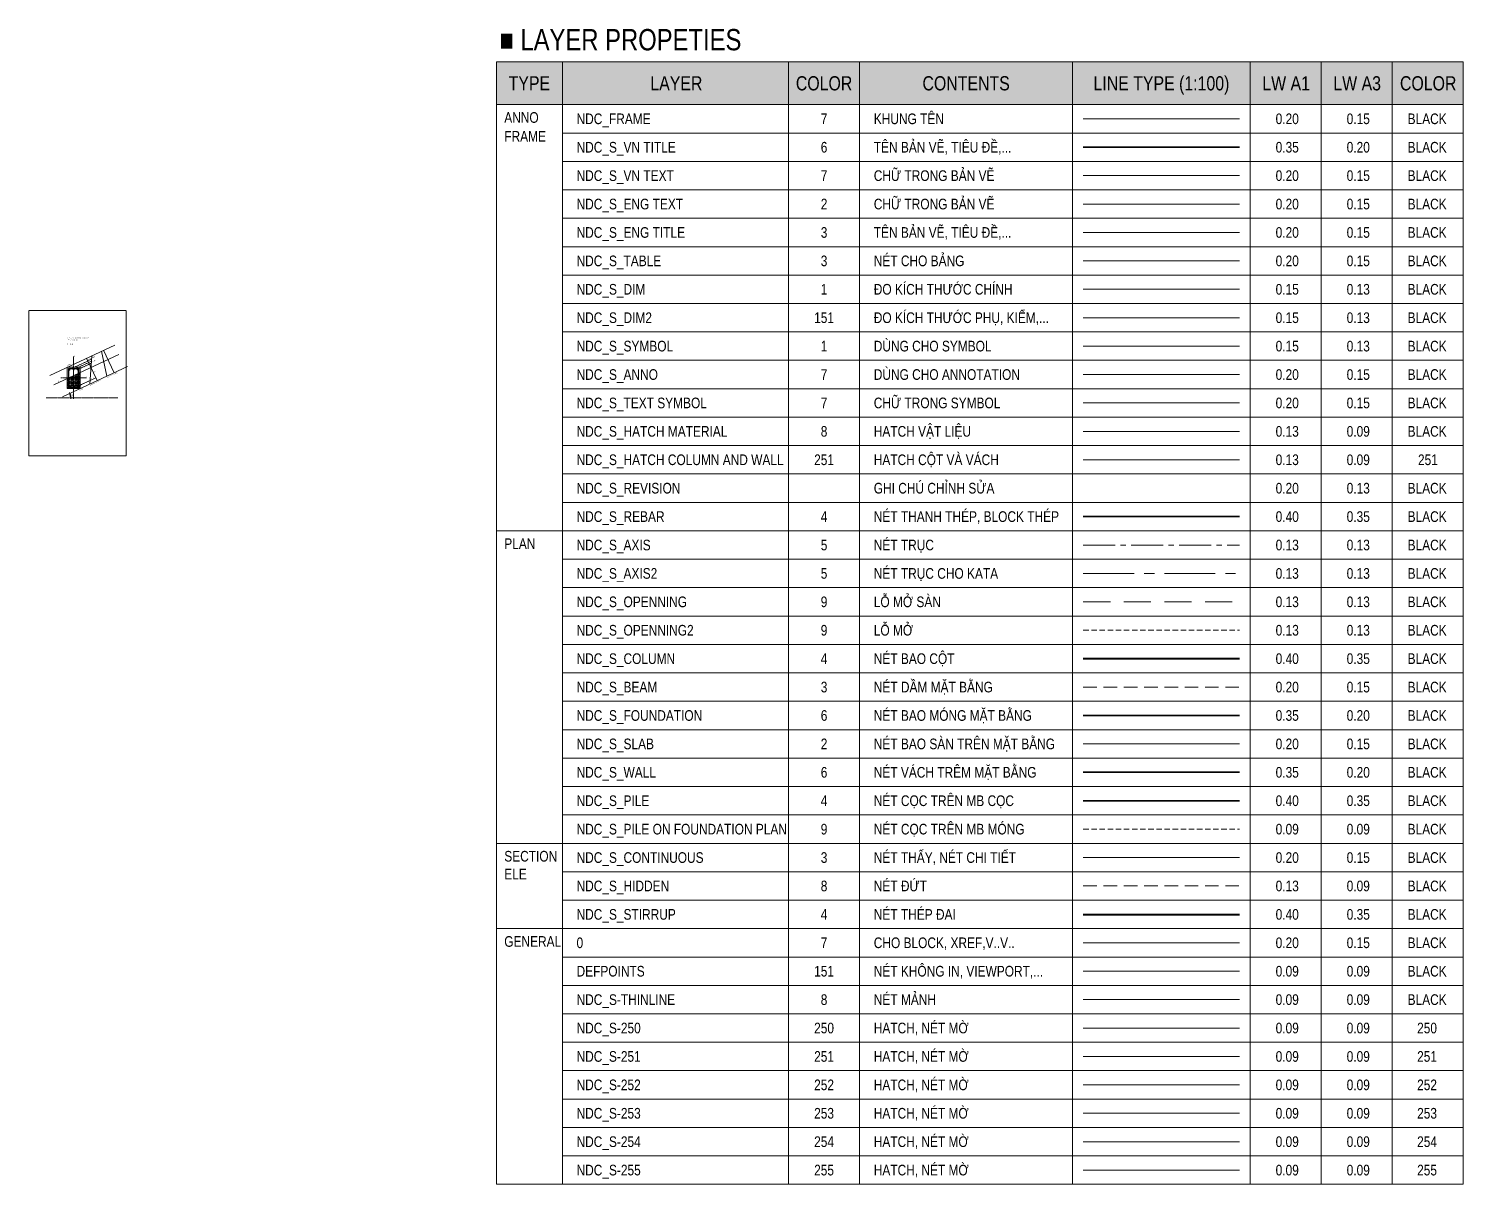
# Model space of a CAD drawing. Header units: millimetres. Extents: x -270655 to 676466, y -1281 to 105022.
# Drawn here: x -270655 to -236991, y 63340 to 90454 of the extents above; entities that cross this region are included whole.
import ezdxf
from ezdxf.enums import TextEntityAlignment as Align

# ---------------------------------------------------------------- set-up
doc = ezdxf.new("R2010")
doc.units = ezdxf.units.MM
for name, pattern in [('CENTER', [50.8, 31.75, -6.35, 6.35, -6.35]), ('CENTER2', [1.125, 0.75, -0.125, 0.125, -0.125]), ('DASHED', [19.05, 12.7, -6.35]), ('DASHED2', [9.525, 6.35, -3.175]), ('HIDDEN2', [4.7625, 3.175, -1.5875])]:
    doc.linetypes.add(name, pattern=pattern)
doc.layers.get('0').update_dxf_attribs({"lineweight": 20})
doc.layers.get('Defpoints').update_dxf_attribs({"color": 151, "lineweight": 9})
for name, color, linetype, lineweight in [('NDC_FRAME', 7, 'Continuous', 20), ('NDC_S-COLUMN', 4, 'Continuous', 40), ('NDC_S_250', 250, 'Continuous', 9), ('NDC_S_251', 251, 'Continuous', 9), ('NDC_S_252', 252, 'Continuous', 9), ('NDC_S_253', 253, 'Continuous', 9), ('NDC_S_254', 254, 'Continuous', 9), ('NDC_S_255', 255, 'Continuous', 9), ('NDC_S_ANNO', 7, 'Continuous', 20), ('NDC_S_AXIS', 5, 'CENTER2', 13), ('NDC_S_AXIS2', 5, 'CENTER', 13), ('NDC_S_BEAM', 3, 'HIDDEN2', 20), ('NDC_S_CONTINUOUS', 3, 'Continuous', 20), ('NDC_S_DIM', 1, 'Continuous', 15), ('NDC_S_DIM2', 151, 'Continuous', 15), ('NDC_S_ENG TEXT', 2, 'Continuous', 20), ('NDC_S_ENG TITLE', 3, 'Continuous', 20), ('NDC_S_FOUNDATION', 6, 'Continuous', 35), ('NDC_S_HATCH COLUMN AND WALL', 251, 'Continuous', 13), ('NDC_S_HATCH MATERIAL', 8, 'Continuous', 13), ('NDC_S_HIDDEN', 8, 'HIDDEN2', 13), ('NDC_S_LEADER', 1, 'Continuous', 15), ('NDC_S_OPENING', 9, 'DASHED2', 13), ('NDC_S_OPENING2', 9, 'DASHED', 13), ('NDC_S_PILE', 4, 'Continuous', 35), ('NDC_S_PILE ON FOUNDATION PLAN', 9, 'DASHED', 9), ('NDC_S_REBAR', 4, 'Continuous', 35), ('NDC_S_SLAB', 2, 'Continuous', 20), ('NDC_S_STIRRUP', 4, 'Continuous', 40), ('NDC_S_TEXT SYMBOL', 7, 'Continuous', 20), ('NDC_S_THIN LINE', 8, 'Continuous', 9), ('NDC_S_VN TEXT', 7, 'Continuous', 20), ('NDC_S_VN TITLE', 6, 'Continuous', 35), ('NDC_S_WALL', 6, 'Continuous', 35), ('NDC_Table', 3, 'Continuous', 20)]:
    doc.layers.add(name, color=color, linetype=linetype, lineweight=lineweight)
doc.styles.add('NDC_DIM', font='', dxfattribs={"width": 0.75})
doc.styles.add('NDC_VIE TXT', font='arial.ttf', dxfattribs={"width": 0.8})
doc.styles.get('NDC_DIM').set_extended_font_data('Dotum')
doc.dimstyles.new('NDC_dim_15', dxfattribs={"dimscale": 15, "dimtxt": 2.2, "dimasz": 1.5, "dimexe": 1.5, "dimexo": 2.5, "dimgap": 1, "dimtad": 1, "dimdec": 0, "dimzin": 0, "dimdsep": 46, "dimtxsty": 'NDC_DIM', "dimblk": 'DIMMARK', "dimcen": 0.09, "dimdle": 1.2, "dimclrd": 1, "dimclre": 1, "dimclrt": 3, "dimadec": 0, "dimazin": 0, "dimtfac": 1, "dimtdec": 0, "dimtix": 1, "dimtofl": 0, "dimtmove": 0, "dimatfit": 3, "dimfxl": 6, "dimfxlon": 1, "dimtolj": 1, "dimtzin": 0, "dimarcsym": 0})

# ---------------------------------------------------------------- blocks, each defined once
blk = doc.blocks.new('DIMMARK')
at = {"layer": 'NDC_S_DIM', "color": 1}
blk.add_line((-1.5, 0), (1, 0), dxfattribs=at)
at = {"layer": 'NDC_S_DIM', "color": 2, "const_width": 0.1}
blk.add_lwpolyline([(-0.4, -0.4), (0.4, 0.4)], dxfattribs=at)
blk = doc.blocks.new('*D331')
at = {"layer": 'Defpoints', "color": 0, "linetype": 'HIDDEN2', "transparency": 16777216}
for p in [(-268334, 82530), (-269862, 81818), (-269670, 81831), (-270242, 81796), (-268557, 81796)]:
    blk.add_point(p, dxfattribs=at)
at = {"layer": 'NDC_S_CONTINUOUS', "color": 1, "linetype": 'HIDDEN2', "lineweight": -2, "transparency": 16777216}
blk.add_arc((-269909, 81796), 241, 5.3557, 19.6443, dxfattribs=at)
at = {"layer": 'NDC_S_CONTINUOUS', "color": 1, "linetype": 'HIDDEN2', "lineweight": -2, "transparency": 16777216, "xscale": 22.5, "yscale": 22.5, "zscale": 22.5}
for p, rotation in [((-269690, 81898), 112.3221462408082), ((-269668, 81796), 272.6778537591916)]:
    blk.add_blockref('DIMMARK', p, dxfattribs=dict(at, rotation=rotation))
at = {"layer": 'NDC_S_CONTINUOUS', "color": 3, "linetype": 'HIDDEN2', "transparency": 16777216, "insert": (-269643, 81855), "char_height": 33, "attachment_point": 5, "rotation": 282.5, "style": 'NDC_DIM'}
blk.add_mtext('\\A1;25°', dxfattribs=at)

msp = doc.modelspace()

# ---------------------------------------------------------------- hatches: boundary and pattern name
at = {"layer": 'NDC_S_253'}
h = msp.add_hatch(color=256, dxfattribs=at)
h.dxf.hatch_style = 1
h.paths.add_polyline_path([(-259680.4, 89673.3), (-236990.7, 89673.3), (-236990.7, 88673.3), (-259680.4, 88673.3)])
at = {"layer": 'NDC_S_CONTINUOUS', "linetype": 'HIDDEN2'}
h = msp.add_hatch(dxfattribs=at)
h.set_pattern_fill('CROSS', color=8, scale=2)
h.paths.add_polyline_path([(-269450, 82385.7), (-269750, 82245.8), (-269750, 82010.2), (-269450, 82010.2)])

# ---------------------------------------------------------------- linework, layer by layer
msp.add_line((-245907.4, 69006.6), (-242240.7, 69006.6))
at = {"layer": 'Defpoints'}
msp.add_line((-245907.4, 68340), (-242240.7, 68340), dxfattribs=at)
at = {"layer": 'NDC_FRAME'}
for p, q in [((-259680.4, 63340), (-259680.4, 89673.3)), ((-259680.4, 89673.3), (-236990.7, 89673.3)), ((-258132, 63340), (-258132, 89673.3)), ((-252824, 63340), (-252824, 89673.3)), ((-251157.4, 63340), (-251157.4, 89673.3)), ((-246157.4, 63340), (-246157.4, 89673.3)), ((-241990.7, 63340), (-241990.7, 89673.3)), ((-241990.7, 63340), (-241990.7, 89673.3)), ((-240324, 63340), (-240324, 89673.3)), ((-238657.4, 63340), (-238657.4, 89673.3)), ((-236990.7, 63340), (-236990.7, 89673.3)), ((-245907.4, 88340), (-242240.7, 88340)), ((-258132, 84006.6), (-236990.7, 84006.6)), ((-258132, 83340), (-236990.7, 83340)), ((-258132, 82673.3), (-236990.7, 82673.3)), ((-258132, 82006.6), (-236990.7, 82006.6)), ((-258132, 81340), (-236990.7, 81340)), ((-258132, 80673.3), (-236990.7, 80673.3)), ((-258132, 80006.6), (-236990.7, 80006.6)), ((-258132, 79340), (-236990.7, 79340)), ((-259680.4, 78673.3), (-236990.7, 78673.3)), ((-258132, 78006.6), (-236990.7, 78006.6)), ((-258132, 77340), (-236990.7, 77340)), ((-258132, 76673.3), (-236990.7, 76673.3)), ((-258132, 76006.6), (-236990.7, 76006.6)), ((-258132, 75340), (-236990.7, 75340)), ((-258132, 74673.3), (-236990.7, 74673.3)), ((-258132, 74006.6), (-236990.7, 74006.6)), ((-258132, 73340), (-236990.7, 73340)), ((-258132, 72673.3), (-236990.7, 72673.3)), ((-258132, 72006.6), (-236990.7, 72006.6)), ((-259680.4, 71340), (-236990.7, 71340)), ((-258132, 70673.3), (-236990.7, 70673.3)), ((-258132, 70006.6), (-236990.7, 70006.6)), ((-259680.4, 69340), (-236990.7, 69340)), ((-258132, 68673.3), (-236990.7, 68673.3)), ((-258132, 68006.6), (-236990.7, 68006.6)), ((-258132, 67340), (-236990.7, 67340)), ((-258132, 66673.3), (-236990.7, 66673.3)), ((-258132, 66006.6), (-236990.7, 66006.6)), ((-258132, 65340), (-236990.7, 65340)), ((-258132, 64673.3), (-236990.7, 64673.3)), ((-258132, 64006.6), (-236990.7, 64006.6)), ((-259680.4, 63340), (-236990.7, 63340))]:
    msp.add_line(p, q, dxfattribs=at)
for points in [[(-259680.4, 88673.3), (-236990.7, 88673.3)], [(-258132, 88006.6), (-236990.7, 88006.6)], [(-258132, 87340), (-236990.7, 87340)], [(-258132, 86673.3), (-236990.7, 86673.3)], [(-258132, 86006.6), (-236990.7, 86006.6)], [(-258132, 85340), (-236990.7, 85340)], [(-258132, 84673.3), (-236990.7, 84673.3)]]:
    msp.add_lwpolyline(points, dxfattribs=at)
at = {"layer": 'NDC_S-COLUMN'}
msp.add_line((-245907.4, 75673.3), (-242240.7, 75673.3), dxfattribs=at)
at = {"layer": 'NDC_S_250'}
msp.add_line((-245907.4, 67006.6), (-242240.7, 67006.6), dxfattribs=at)
at = {"layer": 'NDC_S_251'}
msp.add_line((-245907.4, 66340), (-242240.7, 66340), dxfattribs=at)
at = {"layer": 'NDC_S_252'}
msp.add_line((-245907.4, 65673.3), (-242240.7, 65673.3), dxfattribs=at)
at = {"layer": 'NDC_S_253'}
msp.add_line((-245907.4, 65006.6), (-242240.7, 65006.6), dxfattribs=at)
msp.add_lwpolyline([(-259680.4, 89673.3), (-236990.7, 89673.3), (-236990.7, 88673.3), (-259680.4, 88673.3)], close=True, dxfattribs=at)
at = {"layer": 'NDC_S_254'}
msp.add_line((-245907.4, 64340), (-242240.7, 64340), dxfattribs=at)
at = {"layer": 'NDC_S_255'}
msp.add_line((-245907.4, 63673.3), (-242240.7, 63673.3), dxfattribs=at)
at = {"layer": 'NDC_S_ANNO'}
msp.add_line((-245907.4, 82340), (-242240.7, 82340), dxfattribs=at)
at = {"layer": 'NDC_S_AXIS', "ltscale": 50}
for p, q in [((-269697.5, 82457.7), (-269264.8, 82659.5)), ((-269600, 82760.2), (-269600, 81760.2)), ((-269600, 82457.7), (-269247.4, 82622.1)), ((-269502.5, 82457.7), (-269229.9, 82584.8)), ((-269900, 82260.2), (-269300, 82260.2)), ((-269502.5, 82062.7), (-269214.2, 82197.1)), ((-270242.3, 81796.4), (-268556.8, 81796.4))]:
    msp.add_line(p, q, dxfattribs=at)
at = {"layer": 'NDC_S_AXIS', "ltscale": 1000}
msp.add_line((-245907.4, 78340), (-242240.7, 78340), dxfattribs=at)
at = {"layer": 'NDC_S_AXIS2', "ltscale": 37.5}
msp.add_line((-245907.4, 77673.3), (-242240.7, 77673.3), dxfattribs=at)
at = {"layer": 'NDC_S_BEAM', "ltscale": 100}
msp.add_line((-245907.4, 75006.6), (-242240.7, 75006.6), dxfattribs=at)
at = {"layer": 'NDC_S_CONTINUOUS'}
msp.add_line((-245907.4, 71006.6), (-242240.7, 71006.6), dxfattribs=at)
at = {"layer": 'NDC_S_CONTINUOUS', "linetype": 'HIDDEN2'}
msp.add_lwpolyline([(-270654.6, 80434.4), (-268368.2, 80434.4), (-268368.2, 83843.1), (-270654.6, 83843.1)], close=True, dxfattribs=at)
at = {"layer": 'NDC_S_CONTINUOUS'}
msp.add_lwpolyline([(-269750, 82010.2), (-269450, 82010.2), (-269450, 82510.2), (-269750, 82510.2)], close=True, dxfattribs=at)
at = {"layer": 'NDC_S_CONTINUOUS', "linetype": 'HIDDEN2'}
for centre in [(-269697.5, 82457.7), (-269600, 82457.7), (-269502.5, 82457.7), (-269697.5, 82062.7), (-269600, 82062.7), (-269502.5, 82062.7)]:
    msp.add_circle(centre, 12.5, dxfattribs=at)
at = {"layer": 'NDC_S_DIM'}
msp.add_line((-245907.4, 84340), (-242240.7, 84340), dxfattribs=at)
at = {"layer": 'NDC_S_DIM2'}
msp.add_line((-245907.4, 83673.3), (-242240.7, 83673.3), dxfattribs=at)
at = {"layer": 'NDC_S_ENG TEXT'}
msp.add_line((-245907.4, 86340), (-242240.7, 86340), dxfattribs=at)
at = {"layer": 'NDC_S_ENG TITLE'}
msp.add_line((-245907.4, 85673.3), (-242240.7, 85673.3), dxfattribs=at)
at = {"layer": 'NDC_S_FOUNDATION'}
msp.add_line((-245907.4, 74340), (-242240.7, 74340), dxfattribs=at)
at = {"layer": 'NDC_S_HATCH COLUMN AND WALL'}
for p, q in [((-270161.9, 82318.1), (-268634.3, 83030.5)), ((-268943.8, 82886.1), (-268820.9, 82303.5)), ((-268895.5, 82908.6), (-268650.4, 82383)), ((-270068.4, 82097.3), (-268540.8, 82809.6)), ((-269861.9, 81818.1), (-268334.3, 82530.5)), ((-269294.3, 82722.7), (-269049.2, 82197.1)), ((-269264.8, 82659.5), (-269179.6, 82699.2)), ((-269247.4, 82622.1), (-269182.9, 82652.2)), ((-269229.9, 82584.8), (-269186.1, 82605.2)), ((-269174.2, 82778.7), (-269219.6, 82117.6)), ((-269214.2, 82197.1), (-269078.7, 82260.3)), ((-245907.4, 80340), (-242240.7, 80340))]:
    msp.add_line(p, q, dxfattribs=at)
for points in [[(-269720, 82040.2), (-269480, 82040.2), (-269480, 82480.2), (-269720, 82480.2)], [(-269710, 82050.2), (-269490, 82050.2), (-269490, 82470.2), (-269710, 82470.2)]]:
    msp.add_lwpolyline(points, close=True, dxfattribs=at)
at = {"layer": 'NDC_S_HATCH MATERIAL'}
msp.add_line((-245907.4, 81006.6), (-242240.7, 81006.6), dxfattribs=at)
at = {"layer": 'NDC_S_HIDDEN', "ltscale": 100}
msp.add_line((-245907.4, 70340), (-242240.7, 70340), dxfattribs=at)
at = {"layer": 'NDC_S_LEADER'}
msp.add_line((-245907.4, 83006.6), (-242240.7, 83006.6), dxfattribs=at)
at = {"layer": 'NDC_S_OPENING', "ltscale": 100}
msp.add_line((-245907.4, 77006.6), (-242240.7, 77006.6), dxfattribs=at)
at = {"layer": 'NDC_S_OPENING2', "ltscale": 10}
msp.add_line((-245907.4, 76340), (-242240.7, 76340), dxfattribs=at)
at = {"layer": 'NDC_S_PILE'}
msp.add_line((-245907.4, 72340), (-242240.7, 72340), dxfattribs=at)
at = {"layer": 'NDC_S_PILE ON FOUNDATION PLAN', "ltscale": 10}
msp.add_line((-245907.4, 71673.3), (-242240.7, 71673.3), dxfattribs=at)
at = {"layer": 'NDC_S_REBAR'}
msp.add_line((-245907.4, 79006.6), (-242240.7, 79006.6), dxfattribs=at)
at = {"layer": 'NDC_S_SLAB'}
msp.add_line((-245907.4, 73673.3), (-242240.7, 73673.3), dxfattribs=at)
at = {"layer": 'NDC_S_STIRRUP'}
msp.add_line((-245907.4, 69673.3), (-242240.7, 69673.3), dxfattribs=at)
at = {"layer": 'NDC_S_TEXT SYMBOL'}
msp.add_line((-245907.4, 81673.3), (-242240.7, 81673.3), dxfattribs=at)
at = {"layer": 'NDC_S_THIN LINE'}
msp.add_line((-245907.4, 67673.3), (-242240.7, 67673.3), dxfattribs=at)
at = {"layer": 'NDC_S_VN TEXT'}
msp.add_line((-245907.4, 87006.6), (-242240.7, 87006.6), dxfattribs=at)
at = {"layer": 'NDC_S_VN TITLE'}
msp.add_line((-245907.4, 87673.3), (-242240.7, 87673.3), dxfattribs=at)
at = {"layer": 'NDC_S_WALL'}
msp.add_line((-245907.4, 73006.6), (-242240.7, 73006.6), dxfattribs=at)
at = {"layer": 'NDC_Table'}
msp.add_line((-245907.4, 85006.6), (-242240.7, 85006.6), dxfattribs=at)

# ---------------------------------------------------------------- texts
at = {"style": 'NDC_VIE TXT', "width": 0.8}
msp.add_text('7', height=250, dxfattribs=at).set_placement((-251990.7, 69006.6), align=Align.MIDDLE_CENTER)
at = {"layer": 'Defpoints', "style": 'NDC_VIE TXT', "width": 0.8}
msp.add_text('151', height=250, dxfattribs=at).set_placement((-251990.7, 68340), align=Align.MIDDLE_CENTER)
at = {"layer": 'NDC_FRAME', "style": 'NDC_VIE TXT', "width": 0.8}
msp.add_text('7', height=250, dxfattribs=at).set_placement((-251990.7, 88340), align=Align.MIDDLE_CENTER)
at = {"layer": 'NDC_S-COLUMN', "style": 'NDC_VIE TXT', "width": 0.8}
msp.add_text('4', height=250, dxfattribs=at).set_placement((-251990.7, 75673.3), align=Align.MIDDLE_CENTER)
at = {"layer": 'NDC_S_250', "style": 'NDC_VIE TXT', "width": 0.8}
msp.add_text('250', height=250, dxfattribs=at).set_placement((-251990.7, 67006.6), align=Align.MIDDLE_CENTER)
at = {"layer": 'NDC_S_251', "style": 'NDC_VIE TXT', "width": 0.8}
msp.add_text('251', height=250, dxfattribs=at).set_placement((-251990.7, 66340), align=Align.MIDDLE_CENTER)
at = {"layer": 'NDC_S_252', "style": 'NDC_VIE TXT', "width": 0.8}
msp.add_text('252', height=250, dxfattribs=at).set_placement((-251990.7, 65673.3), align=Align.MIDDLE_CENTER)
at = {"layer": 'NDC_S_253', "style": 'NDC_VIE TXT', "width": 0.8}
msp.add_text('253', height=250, dxfattribs=at).set_placement((-251990.7, 65006.6), align=Align.MIDDLE_CENTER)
at = {"layer": 'NDC_S_254', "style": 'NDC_VIE TXT', "width": 0.8}
msp.add_text('254', height=250, dxfattribs=at).set_placement((-251990.7, 64340), align=Align.MIDDLE_CENTER)
at = {"layer": 'NDC_S_255', "style": 'NDC_VIE TXT', "width": 0.8}
msp.add_text('255', height=250, dxfattribs=at).set_placement((-251990.7, 63673.3), align=Align.MIDDLE_CENTER)
at = {"layer": 'NDC_S_ANNO', "style": 'NDC_VIE TXT', "width": 0.8}
msp.add_text('7', height=250, dxfattribs=at).set_placement((-251990.7, 82340), align=Align.MIDDLE_CENTER)
at = {"layer": 'NDC_S_AXIS', "style": 'NDC_VIE TXT', "width": 0.8}
msp.add_text('5', height=250, dxfattribs=at).set_placement((-251990.7, 78340), align=Align.MIDDLE_CENTER)
at = {"layer": 'NDC_S_AXIS2', "style": 'NDC_VIE TXT', "width": 0.8}
msp.add_text('5', height=250, dxfattribs=at).set_placement((-251990.7, 77673.3), align=Align.MIDDLE_CENTER)
at = {"layer": 'NDC_S_BEAM', "style": 'NDC_VIE TXT', "width": 0.8}
msp.add_text('3', height=250, dxfattribs=at).set_placement((-251990.7, 75006.6), align=Align.MIDDLE_CENTER)
at = {"layer": 'NDC_S_CONTINUOUS', "style": 'NDC_VIE TXT', "width": 0.8}
msp.add_text('3', height=250, dxfattribs=at).set_placement((-251990.7, 71006.6), align=Align.MIDDLE_CENTER)
at = {"layer": 'NDC_S_DIM', "style": 'NDC_VIE TXT', "width": 0.8}
msp.add_text('1', height=250, dxfattribs=at).set_placement((-251990.7, 84340), align=Align.MIDDLE_CENTER)
at = {"layer": 'NDC_S_DIM2', "style": 'NDC_VIE TXT', "width": 0.8}
msp.add_text('151', height=250, dxfattribs=at).set_placement((-251990.7, 83673.3), align=Align.MIDDLE_CENTER)
at = {"layer": 'NDC_S_ENG TEXT', "style": 'NDC_VIE TXT', "width": 0.8}
msp.add_text('2', height=250, dxfattribs=at).set_placement((-251990.7, 86340), align=Align.MIDDLE_CENTER)
at = {"layer": 'NDC_S_ENG TITLE', "style": 'NDC_VIE TXT', "width": 0.8}
msp.add_text('3', height=250, dxfattribs=at).set_placement((-251990.7, 85673.3), align=Align.MIDDLE_CENTER)
at = {"layer": 'NDC_S_FOUNDATION', "style": 'NDC_VIE TXT', "width": 0.8}
msp.add_text('6', height=250, dxfattribs=at).set_placement((-251990.7, 74340), align=Align.MIDDLE_CENTER)
at = {"layer": 'NDC_S_HATCH COLUMN AND WALL', "style": 'NDC_VIE TXT', "width": 0.8}
msp.add_text('251', height=250, dxfattribs=at).set_placement((-251990.7, 80340), align=Align.MIDDLE_CENTER)
at = {"layer": 'NDC_S_HATCH MATERIAL', "style": 'NDC_VIE TXT', "width": 0.8}
msp.add_text('8', height=250, dxfattribs=at).set_placement((-251990.7, 81006.6), align=Align.MIDDLE_CENTER)
at = {"layer": 'NDC_S_HIDDEN', "style": 'NDC_VIE TXT', "width": 0.8}
msp.add_text('8', height=250, dxfattribs=at).set_placement((-251990.7, 70340), align=Align.MIDDLE_CENTER)
at = {"layer": 'NDC_S_LEADER', "style": 'NDC_VIE TXT', "width": 0.8}
msp.add_text('1', height=250, dxfattribs=at).set_placement((-251990.7, 83006.6), align=Align.MIDDLE_CENTER)
at = {"layer": 'NDC_S_OPENING', "style": 'NDC_VIE TXT', "width": 0.8}
msp.add_text('9', height=250, dxfattribs=at).set_placement((-251990.7, 77006.6), align=Align.MIDDLE_CENTER)
at = {"layer": 'NDC_S_OPENING2', "style": 'NDC_VIE TXT', "width": 0.8}
msp.add_text('9', height=250, dxfattribs=at).set_placement((-251990.7, 76340), align=Align.MIDDLE_CENTER)
at = {"layer": 'NDC_S_PILE', "style": 'NDC_VIE TXT', "width": 0.8}
msp.add_text('4', height=250, dxfattribs=at).set_placement((-251990.7, 72340), align=Align.MIDDLE_CENTER)
at = {"layer": 'NDC_S_PILE ON FOUNDATION PLAN', "style": 'NDC_VIE TXT', "width": 0.8}
msp.add_text('9', height=250, dxfattribs=at).set_placement((-251990.7, 71673.3), align=Align.MIDDLE_CENTER)
at = {"layer": 'NDC_S_REBAR', "style": 'NDC_VIE TXT', "width": 0.8}
msp.add_text('4', height=250, dxfattribs=at).set_placement((-251990.7, 79006.6), align=Align.MIDDLE_CENTER)
at = {"layer": 'NDC_S_SLAB', "style": 'NDC_VIE TXT', "width": 0.8}
msp.add_text('2', height=250, dxfattribs=at).set_placement((-251990.7, 73673.3), align=Align.MIDDLE_CENTER)
at = {"layer": 'NDC_S_STIRRUP', "style": 'NDC_VIE TXT', "width": 0.8}
msp.add_text('4', height=250, dxfattribs=at).set_placement((-251990.7, 69673.3), align=Align.MIDDLE_CENTER)
at = {"layer": 'NDC_S_TEXT SYMBOL', "style": 'NDC_VIE TXT', "width": 0.8}
msp.add_text('7', height=250, dxfattribs=at).set_placement((-251990.7, 81673.3), align=Align.MIDDLE_CENTER)
at = {"layer": 'NDC_S_THIN LINE', "style": 'NDC_VIE TXT', "width": 0.8}
msp.add_text('8', height=250, dxfattribs=at).set_placement((-251990.7, 67673.3), align=Align.MIDDLE_CENTER)
at = {"layer": 'NDC_S_VN TEXT', "color": 3, "style": 'NDC_VIE TXT', "width": 0.8}
for s, height, p in [('■ LAYER PROPETIES', 500, (-259608.6, 90197)), ('ANNO', 250, (-259494.6, 88371)), ('NDC_FRAME', 250, (-257798.7, 88340)), ('KHUNG TÊN', 250, (-250824, 88340)), ('0.20', 250, (-241394.1, 88340)), ('0.15', 250, (-239727.4, 88340)), ('BLACK', 250, (-238297.1, 88340)), ('FRAME', 250, (-259494.6, 87929.2)), ('TÊN BẢN VẼ, TIÊU ĐỀ,...', 250, (-250824, 87673.3)), ('NDC_S_VN TITLE', 250, (-257798.7, 87673.3)), ('0.35', 250, (-241394.1, 87673.3)), ('0.20', 250, (-239727.4, 87673.3)), ('BLACK', 250, (-238297.1, 87673.3)), ('CHỮ TRONG BẢN VẼ', 250, (-250824, 87006.6)), ('NDC_S_VN TEXT', 250, (-257798.7, 87006.6)), ('0.20', 250, (-241394.1, 87006.6)), ('0.15', 250, (-239727.4, 87006.6)), ('BLACK', 250, (-238297.1, 87006.6)), ('CHỮ TRONG BẢN VẼ', 250, (-250824, 86340)), ('NDC_S_ENG TEXT', 250, (-257798.7, 86340)), ('0.20', 250, (-241394.1, 86340)), ('0.15', 250, (-239727.4, 86340)), ('BLACK', 250, (-238297.1, 86340)), ('TÊN BẢN VẼ, TIÊU ĐỀ,...', 250, (-250824, 85673.3)), ('NDC_S_ENG TITLE', 250, (-257798.7, 85673.3)), ('0.20', 250, (-241394.1, 85673.3)), ('0.15', 250, (-239727.4, 85673.3)), ('BLACK', 250, (-238297.1, 85673.3)), ('NÉT CHO BẢNG', 250, (-250824, 85006.6)), ('NDC_S_TABLE', 250, (-257798.7, 85006.6)), ('0.20', 250, (-241394.1, 85006.6)), ('0.15', 250, (-239727.4, 85006.6)), ('BLACK', 250, (-238297.1, 85006.6)), ('ĐO KÍCH THƯỚC CHÍNH ', 250, (-250824, 84340)), ('NDC_S_DIM', 250, (-257798.7, 84340)), ('0.15', 250, (-241394.1, 84340)), ('0.13', 250, (-239727.4, 84340)), ('BLACK', 250, (-238297.1, 84340)), ('ĐO KÍCH THƯỚC PHỤ, KIỂM,...', 250, (-250824, 83673.3)), ('NDC_S_DIM2', 250, (-257798.7, 83673.3)), ('0.15', 250, (-241394.1, 83673.3)), ('0.13', 250, (-239727.4, 83673.3)), ('BLACK', 250, (-238297.1, 83673.3)), ('for C = Cmin to 10*Cmax step 50', 25, (-269758, 83199.5)), ('if C < Cmax then', 25, (-269758, 83152.4)), ('DÙNG CHO SYMBOL', 250, (-250824, 83006.6)), ('for   thep', 25, (-269758, 83056.4)), ('NDC_S_SYMBOL', 250, (-257798.7, 83006.6)), ('0.15', 250, (-241394.1, 83006.6)), ('0.13', 250, (-239727.4, 83006.6)), ('BLACK', 250, (-238297.1, 83006.6)), ('y', 25, (-269585.9, 82772.7)), ('DÙNG CHO ANNOTATION', 250, (-250824, 82340)), ('x', 25, (-269316.1, 82285.5)), ('NDC_S_ANNO', 250, (-257798.7, 82340)), ('0.20', 250, (-241394.1, 82340)), ('0.15', 250, (-239727.4, 82340)), ('BLACK', 250, (-238297.1, 82340)), ('CHỮ TRONG SYMBOL', 250, (-250824, 81673.3)), ('NDC_S_TEXT SYMBOL', 250, (-257798.7, 81673.3)), ('0.20', 250, (-241394.1, 81673.3)), ('0.15', 250, (-239727.4, 81673.3)), ('BLACK', 250, (-238297.1, 81673.3)), ('NDC_S_HATCH MATERIAL', 250, (-257798.7, 81006.6)), ('HATCH VẬT LIỆU', 250, (-250824, 81006.6)), ('0.13', 250, (-241394.1, 81006.6)), ('0.09', 250, (-239727.4, 81006.6)), ('BLACK', 250, (-238297.1, 81006.6)), ('NDC_S_HATCH COLUMN AND WALL', 250, (-257798.7, 80340)), ('HATCH CỘT VÀ VÁCH', 250, (-250824, 80340)), ('0.13', 250, (-241394.1, 80340)), ('0.09', 250, (-239727.4, 80340)), ('251', 250, (-238054.2, 80340)), ('NDC_S_REVISION', 250, (-257798.7, 79673.3)), ('GHI CHÚ CHỈNH SỬA', 250, (-250824, 79673.3)), ('0.20', 250, (-241394.1, 79673.3)), ('0.13', 250, (-239727.4, 79673.3)), ('BLACK', 250, (-238297.1, 79673.3)), ('NDC_S_REBAR', 250, (-257798.7, 79006.6)), ('NÉT THANH THÉP, BLOCK THÉP', 250, (-250824, 79006.6)), ('0.40', 250, (-241394.1, 79006.6)), ('0.35', 250, (-239727.4, 79006.6)), ('BLACK', 250, (-238297.1, 79006.6)), ('PLAN', 250, (-259494.6, 78371)), ('NDC_S_AXIS', 250, (-257798.7, 78340)), ('NÉT TRỤC', 250, (-250824, 78340)), ('0.13', 250, (-241394.1, 78340)), ('0.13', 250, (-239727.4, 78340)), ('BLACK', 250, (-238297.1, 78340)), ('NDC_S_AXIS2', 250, (-257798.7, 77673.3)), ('NÉT TRỤC CHO KATA', 250, (-250824, 77673.3)), ('0.13', 250, (-241394.1, 77673.3)), ('0.13', 250, (-239727.4, 77673.3)), ('BLACK', 250, (-238297.1, 77673.3)), ('NDC_S_OPENNING', 250, (-257798.7, 77006.6)), ('LỖ MỞ SÀN', 250, (-250824, 77006.6)), ('0.13', 250, (-241394.1, 77006.6)), ('0.13', 250, (-239727.4, 77006.6)), ('BLACK', 250, (-238297.1, 77006.6)), ('NDC_S_OPENNING2', 250, (-257798.7, 76340)), ('LỖ MỞ', 250, (-250824, 76340)), ('0.13', 250, (-241394.1, 76340)), ('0.13', 250, (-239727.4, 76340)), ('BLACK', 250, (-238297.1, 76340)), ('NDC_S_COLUMN', 250, (-257798.7, 75673.3)), ('NÉT BAO CỘT', 250, (-250824, 75673.3)), ('0.40', 250, (-241394.1, 75673.3)), ('0.35', 250, (-239727.4, 75673.3)), ('BLACK', 250, (-238297.1, 75673.3)), ('NDC_S_BEAM', 250, (-257798.7, 75006.6)), ('NÉT DẦM MẶT BẰNG', 250, (-250824, 75006.6)), ('0.20', 250, (-241394.1, 75006.6)), ('0.15', 250, (-239727.4, 75006.6)), ('BLACK', 250, (-238297.1, 75006.6)), ('NDC_S_FOUNDATION', 250, (-257798.7, 74340)), ('NÉT BAO MÓNG MẶT BẰNG', 250, (-250824, 74340)), ('0.35', 250, (-241394.1, 74340)), ('0.20', 250, (-239727.4, 74340)), ('BLACK', 250, (-238297.1, 74340)), ('NDC_S_SLAB', 250, (-257798.7, 73673.3)), ('NÉT BAO SÀN TRÊN MẶT BẰNG', 250, (-250824, 73673.3)), ('0.20', 250, (-241394.1, 73673.3)), ('0.15', 250, (-239727.4, 73673.3)), ('BLACK', 250, (-238297.1, 73673.3)), ('NDC_S_WALL', 250, (-257798.7, 73006.6)), ('NÉT VÁCH TRÊM MẶT BẰNG', 250, (-250824, 73006.6)), ('0.35', 250, (-241394.1, 73006.6)), ('0.20', 250, (-239727.4, 73006.6)), ('BLACK', 250, (-238297.1, 73006.6)), ('NDC_S_PILE', 250, (-257798.7, 72340)), ('NÉT CỌC TRÊN MB CỌC', 250, (-250824, 72340)), ('0.40', 250, (-241394.1, 72340)), ('0.35', 250, (-239727.4, 72340)), ('BLACK', 250, (-238297.1, 72340)), ('NDC_S_PILE ON FOUNDATION PLAN', 250, (-257798.7, 71673.3)), ('NÉT CỌC TRÊN MB MÓNG', 250, (-250824, 71673.3)), ('0.09', 250, (-241394.1, 71673.3)), ('0.09', 250, (-239727.4, 71673.3)), ('BLACK', 250, (-238297.1, 71673.3)), ('SECTION', 250, (-259494.6, 71037.7)), ('NDC_S_CONTINUOUS', 250, (-257798.7, 71006.6)), ('NÉT THẤY, NÉT CHI TIẾT', 250, (-250824, 71006.6)), ('0.20', 250, (-241394.1, 71006.6)), ('0.15', 250, (-239727.4, 71006.6)), ('BLACK', 250, (-238297.1, 71006.6)), ('ELE', 250, (-259494.6, 70620)), ('NDC_S_HIDDEN', 250, (-257798.7, 70340)), ('NÉT ĐỨT', 250, (-250824, 70340)), ('0.13', 250, (-241394.1, 70340)), ('0.09', 250, (-239727.4, 70340)), ('BLACK', 250, (-238297.1, 70340)), ('NDC_S_STIRRUP', 250, (-257798.7, 69673.3)), ('NÉT THÉP ĐAI', 250, (-250824, 69673.3)), ('0.40', 250, (-241394.1, 69673.3)), ('0.35', 250, (-239727.4, 69673.3)), ('BLACK', 250, (-238297.1, 69673.3)), ('GENERAL', 250, (-259494.6, 69037.7)), ('0', 250, (-257798.7, 69006.6)), ('CHO BLOCK, XREF,V..V..', 250, (-250824, 69006.6)), ('0.20', 250, (-241394.1, 69006.6)), ('0.15', 250, (-239727.4, 69006.6)), ('BLACK', 250, (-238297.1, 69006.6)), ('DEFPOINTS', 250, (-257798.7, 68340)), ('NÉT KHÔNG IN, VIEWPORT,...', 250, (-250824, 68340)), ('0.09', 250, (-241394.1, 68340)), ('0.09', 250, (-239727.4, 68340)), ('BLACK', 250, (-238297.1, 68340)), ('NDC_S-THINLINE', 250, (-257798.7, 67673.3)), ('NÉT MẢNH', 250, (-250824, 67673.3)), ('0.09', 250, (-241394.1, 67673.3)), ('0.09', 250, (-239727.4, 67673.3)), ('BLACK', 250, (-238297.1, 67673.3)), ('NDC_S-250', 250, (-257798.7, 67006.6)), ('HATCH, NÉT MỜ', 250, (-250824, 67006.6)), ('0.09', 250, (-241394.1, 67006.6)), ('0.09', 250, (-239727.4, 67006.6)), ('250', 250, (-238074.4, 67006.6)), ('NDC_S-251', 250, (-257798.7, 66340)), ('HATCH, NÉT MỜ', 250, (-250824, 66340)), ('0.09', 250, (-241394.1, 66340)), ('0.09', 250, (-239727.4, 66340)), ('251', 250, (-238074.4, 66340)), ('NDC_S-252', 250, (-257798.7, 65673.3)), ('HATCH, NÉT MỜ', 250, (-250824, 65673.3)), ('0.09', 250, (-241394.1, 65673.3)), ('0.09', 250, (-239727.4, 65673.3)), ('252', 250, (-238074.4, 65673.3)), ('NDC_S-253', 250, (-257798.7, 65006.6)), ('HATCH, NÉT MỜ', 250, (-250824, 65006.6)), ('0.09', 250, (-241394.1, 65006.6)), ('0.09', 250, (-239727.4, 65006.6)), ('253', 250, (-238074.4, 65006.6)), ('NDC_S-254', 250, (-257798.7, 64340)), ('HATCH, NÉT MỜ', 250, (-250824, 64340)), ('0.09', 250, (-241394.1, 64340)), ('0.09', 250, (-239727.4, 64340)), ('254', 250, (-238074.4, 64340)), ('NDC_S-255', 250, (-257798.7, 63673.3)), ('HATCH, NÉT MỜ', 250, (-250824, 63673.3)), ('0.09', 250, (-241394.1, 63673.3)), ('0.09', 250, (-239727.4, 63673.3)), ('255', 250, (-238074.4, 63673.3))]:
    msp.add_text(s, height=height, dxfattribs=at).set_placement(p, align=Align.MIDDLE_LEFT)
for s, height, p in [('TYPE', 333.33, (-258905.7, 89173.3)), ('LAYER', 333.33, (-255456.1, 89173.3)), ('COLOR', 333.33, (-251990.7, 89173.3)), ('CONTENTS', 333.33, (-248657.4, 89173.3)), ('LINE TYPE (1:100)', 333.333, (-244074, 89173.3)), ('LW A1', 333.33, (-241148.1, 89173.3)), ('LW A3', 333.33, (-239481.5, 89173.3)), ('COLOR', 333.33, (-237814.8, 89173.3))]:
    msp.add_text(s, height=height, dxfattribs=at).set_placement(p, align=Align.MIDDLE_CENTER)
at = {"layer": 'NDC_S_VN TEXT', "style": 'NDC_VIE TXT', "width": 0.8}
msp.add_text('7', height=250, dxfattribs=at).set_placement((-251990.7, 87006.6), align=Align.MIDDLE_CENTER)
at = {"layer": 'NDC_S_VN TEXT', "color": 3, "style": 'NDC_VIE TXT', "width": 0.8}
for s, p in [('Cmax', (-269758, 82547.4)), ('e_s = 0.025', (-269263.8, 82691.6)), ('e_si', (-269153.4, 82650.4)), ('C', (-269966.4, 82173.9)), ('e_bmax = 0.0035', (-269218.6, 82087.6)), ('e_si', (-269184.3, 82241)), ('Dc', (-269125.7, 82396.3)), ('e_bmax = 0.0035', (-268819.8, 82273.5)), ('Cmin', (-269458, 81974.7))]:
    msp.add_text(s, height=25, rotation=25, dxfattribs=at).set_placement(p, align=Align.MIDDLE_LEFT)
at = {"layer": 'NDC_S_VN TITLE', "style": 'NDC_VIE TXT', "width": 0.8}
msp.add_text('6', height=250, dxfattribs=at).set_placement((-251990.7, 87673.3), align=Align.MIDDLE_CENTER)
at = {"layer": 'NDC_S_WALL', "style": 'NDC_VIE TXT', "width": 0.8}
msp.add_text('6', height=250, dxfattribs=at).set_placement((-251990.7, 73006.6), align=Align.MIDDLE_CENTER)
at = {"layer": 'NDC_Table', "style": 'NDC_VIE TXT', "width": 0.8}
msp.add_text('3', height=250, dxfattribs=at).set_placement((-251990.7, 85006.6), align=Align.MIDDLE_CENTER)

# ---------------------------------------------------------------- dimensions: what is measured, and where the dimension line sits
at = {"layer": 'NDC_S_CONTINUOUS', "linetype": 'HIDDEN2'}
dim = msp.add_angular_dim_2l(base=(-269670.2, 81831.3), line1=((-270242.3, 81796.4), (-268556.8, 81796.4)), line2=((-269861.9, 81818.1), (-268334.3, 82530.5)), dimstyle='NDC_dim_15', dxfattribs=at)
dim.commit()
dim.dimension.update_dxf_attribs({"geometry": '*D331', "text_midpoint": (-269642.6, 81855.3)})

doc.saveas('drawing.dxf')
